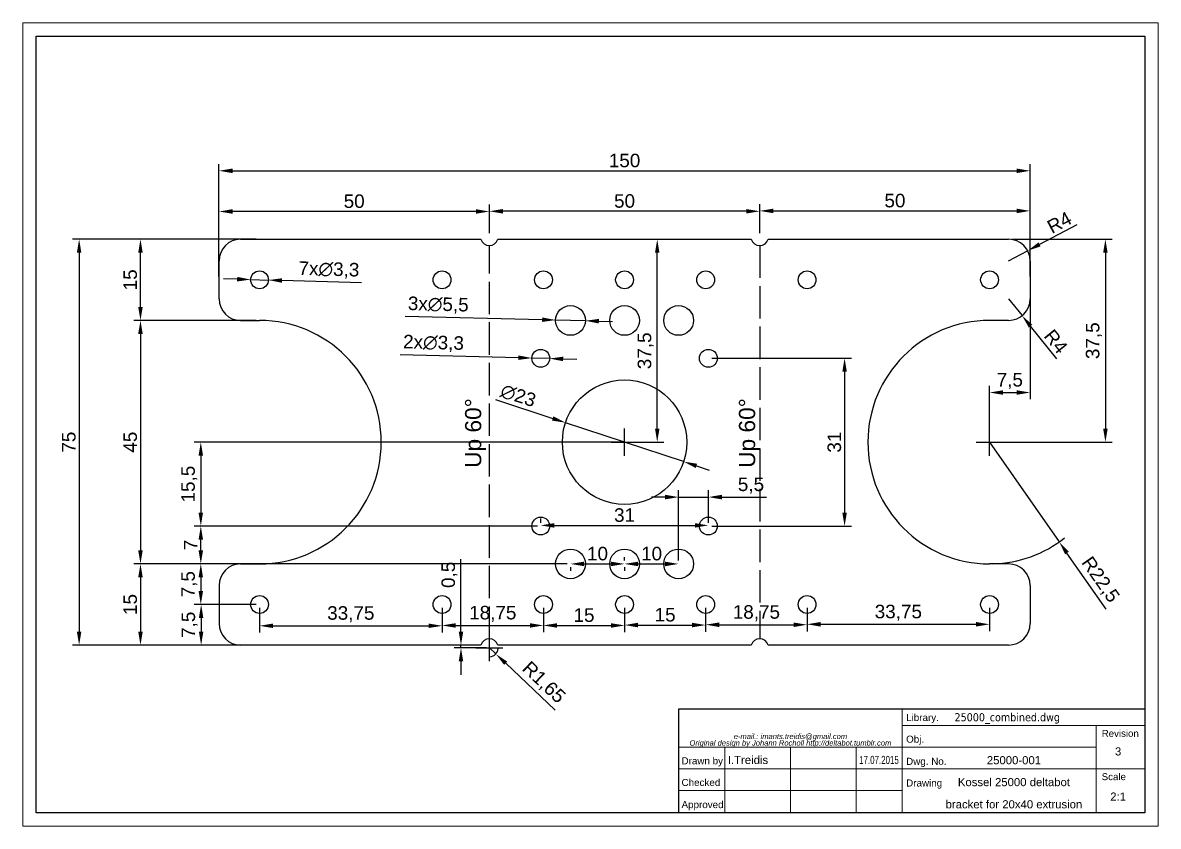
# Model space of a CAD drawing. Header units: millimetres. Extents: x -732 to 1284, y -422 to 234.
# Drawn here: x -732.4 to -522.4, y -422 to -273.5 of the extents above; entities that cross this region are included whole.
import ezdxf
from ezdxf.enums import TextEntityAlignment as Align

# ---------------------------------------------------------------- set-up
doc = ezdxf.new("R2010")
doc.units = ezdxf.units.MM
doc.linetypes.add('ACAD_ISO02W100', pattern=[15, 12, -3])
doc.layers.add('BORDER', color=7, linetype='Continuous')
doc.layers.add('Izmeri', color=1, linetype='Continuous', lineweight=25)
doc.layers.add('Neprintejas', color=2, linetype='Continuous', lineweight=15, plot=False)
doc.styles.add('ARIAL', font='Arial.ttf')
doc.styles.get("Standard").update_dxf_attribs({"font": 'Arial.ttf'})
doc.dimstyles.new('ISO-25', dxfattribs={"dimtxt": 2.5, "dimasz": 2.5, "dimexe": 1.25, "dimexo": 0.625, "dimtad": 1, "dimtxsty": 'Standard', "dimcen": 2.5, "dimadec": 0, "dimazin": 0, "dimtfac": 1, "dimtmove": 0, "dimatfit": 3, "dimfxl": 1, "dimarcsym": 0})

# ---------------------------------------------------------------- blocks, each defined once
blk = doc.blocks.new('A3')
for p, q in [((242.66, 43.4), (415, 43.4)), ((242.66, 5), (242.66, 43.4))]:
    blk.add_line(p, q)
at = {"lineweight": 15}
for p, q in [((325.22, 5), (325.22, 43.4)), ((325.22, 37.2), (415, 37.2)), ((397.01, 5), (397.01, 37.2)), ((242.66, 29.2), (325.22, 29.2)), ((259.66, 5), (259.66, 29.2)), ((283.94, 5), (283.94, 29.2)), ((308.22, 5), (308.22, 29.2)), ((325.22, 29.2), (397.01, 29.2)), ((242.66, 21.2), (325.22, 21.2)), ((325.22, 21.2), (415, 21.2)), ((242.66, 13.2), (325.22, 13.2))]:
    blk.add_line(p, q, dxfattribs=at)
blk.add_lwpolyline([(415, 5), (5, 5), (5, 292), (415, 292)], close=True)
at = {"layer": 'Neprintejas'}
blk.add_lwpolyline([(420, 0), (0, 0), (0, 297), (420, 297)], close=True, dxfattribs=at)
at = {"lineweight": 15, "style": 'ARIAL'}
for s, height, p in [('Library.', 2.6, (326.74, 38.9)), ('Obj.', 2.6, (326.74, 30.9)), ('Revision', 2.56, (399.08, 33.05)), ('Drawn by', 2.6, (243.67, 22.9)), ('Dwg. No.', 2.6, (326.74, 22.7)), ('Checked', 2.6, (243.67, 14.9)), ('Drawing', 2.6, (326.74, 14.7)), ('Scale', 2.56, (399.08, 17.05)), ('Approved', 2.6, (243.67, 6.7))]:
    blk.add_text(s, height=height, dxfattribs=at).set_placement(p)
at = {"lineweight": 15, "insert": (344.64, 39.82), "char_height": 3, "width": 67.5591, "attachment_point": 4, "style": 'ARIAL'}
blk.add_mtext('{\\fTahoma|b0|i0|c0|p34;\\C5;25000_combined.dwg}', dxfattribs=at)
at = {"lineweight": 15, "insert": (283.94, 29.2), "char_height": 5.7595, "width": 82.5534, "attachment_point": 8, "line_spacing_factor": 0.729225, "style": 'ARIAL'}
blk.add_mtext('{\\fArial|b0|i1|c186|p34;\\H0.34707x;e-mail.: imants.treidis@\\fArial|b0|i1|c0|p34;gmail.com\\POriginal design by Johann Rocholl http://deltabot.tumblr.com}', dxfattribs=at)
at = {"layer": 'Izmeri', "color": 5, "lineweight": 15}
for tag, p in [('1', (366.61, 32.52)), ('2', (366.61, 24.42)), ('5', (405.14, 27.67)), ('3', (366.61, 16.32)), ('4', (366.61, 8.12)), ('6', (405.14, 10.97))]:
    blk.add_attdef(tag, text='', height=3, dxfattribs=at).set_placement(p, align=Align.MIDDLE_CENTER)
for tag, p in [('7', (260.79, 24.52)), ('9', (260.79, 16.52)), ('10', (309.35, 16.52)), ('11', (260.79, 8.52)), ('12', (309.35, 8.52))]:
    blk.add_attdef(tag, text='', height=3, dxfattribs=at).set_placement(p, align=Align.MIDDLE_LEFT)
at = {"layer": 'Izmeri', "color": 5, "lineweight": 15, "width": 0.7}
blk.add_attdef('8', text='', height=3, dxfattribs=at).set_placement((309.35, 24.52), align=Align.MIDDLE_LEFT)
blk = doc.blocks.new('*D33')
at = {"layer": 'Defpoints', "color": 0, "transparency": 16777216}
for p in [(-546.06, -300.87), (-696.06, -321.02), (-546.06, -321.02)]:
    blk.add_point(p, dxfattribs=at)
at = {"layer": 'Izmeri', "color": 0, "lineweight": -2, "transparency": 16777216}
for p, q in [((-696.06, -320.4), (-696.06, -299.62)), ((-546.06, -320.4), (-546.06, -299.62)), ((-693.56, -300.87), (-548.56, -300.87))]:
    blk.add_line(p, q, dxfattribs=at)
at = {"layer": 'Izmeri', "color": 0, "transparency": 16777216}
for points in [[(-693.56, -300.45), (-693.56, -301.29), (-696.06, -300.87)], [(-548.56, -300.45), (-548.56, -301.29), (-546.06, -300.87)]]:
    blk.add_solid(points, dxfattribs=at)
at = {"layer": 'Izmeri', "color": 0, "transparency": 16777216, "insert": (-621.06, -298.98), "char_height": 2.5, "attachment_point": 5}
blk.add_mtext('150', dxfattribs=at)
blk = doc.blocks.new('*D34')
at = {"layer": 'Defpoints', "color": 0, "transparency": 16777216}
for p in [(-710.58, -313.52), (-688.56, -313.52), (-688.56, -328.52)]:
    blk.add_point(p, dxfattribs=at)
at = {"layer": 'Izmeri', "color": 0, "lineweight": -2, "transparency": 16777216}
for p, q in [((-689.18, -313.52), (-711.83, -313.52)), ((-710.58, -326.02), (-710.58, -316.02)), ((-689.18, -328.52), (-711.83, -328.52))]:
    blk.add_line(p, q, dxfattribs=at)
at = {"layer": 'Izmeri', "color": 0, "transparency": 16777216}
for points in [[(-711, -316.02), (-710.16, -316.02), (-710.58, -313.52)], [(-711, -326.02), (-710.16, -326.02), (-710.58, -328.52)]]:
    blk.add_solid(points, dxfattribs=at)
at = {"layer": 'Izmeri', "color": 0, "transparency": 16777216, "insert": (-712.47, -321.02), "char_height": 2.5, "attachment_point": 5, "rotation": 90}
blk.add_mtext('15', dxfattribs=at)
blk = doc.blocks.new('*D35')
at = {"layer": 'Defpoints', "color": 0, "transparency": 16777216}
for p in [(-646.06, -308.35), (-646.06, -313.02), (-596.06, -313.02)]:
    blk.add_point(p, dxfattribs=at)
at = {"layer": 'Izmeri', "color": 0, "lineweight": -2, "transparency": 16777216}
for p, q in [((-646.06, -312.4), (-646.06, -307.1)), ((-598.56, -308.35), (-643.56, -308.35)), ((-596.06, -312.4), (-596.06, -307.1))]:
    blk.add_line(p, q, dxfattribs=at)
at = {"layer": 'Izmeri', "color": 0, "transparency": 16777216}
for points in [[(-643.56, -307.94), (-643.56, -308.77), (-646.06, -308.35)], [(-598.56, -307.94), (-598.56, -308.77), (-596.06, -308.35)]]:
    blk.add_solid(points, dxfattribs=at)
at = {"layer": 'Izmeri', "color": 0, "transparency": 16777216, "insert": (-621.06, -306.46), "char_height": 2.5, "attachment_point": 5}
blk.add_mtext('50', dxfattribs=at)
blk = doc.blocks.new('*D36')
at = {"layer": 'Defpoints', "color": 0, "transparency": 16777216}
for p in [(-696.06, -308.39), (-696.06, -313.52), (-646.06, -313.02)]:
    blk.add_point(p, dxfattribs=at)
at = {"layer": 'Izmeri', "color": 0, "lineweight": -2, "transparency": 16777216}
for p, q in [((-696.06, -312.9), (-696.06, -307.14)), ((-648.56, -308.39), (-693.56, -308.39)), ((-646.06, -312.4), (-646.06, -307.14))]:
    blk.add_line(p, q, dxfattribs=at)
at = {"layer": 'Izmeri', "color": 0, "transparency": 16777216}
for points in [[(-693.56, -307.97), (-693.56, -308.81), (-696.06, -308.39)], [(-648.56, -307.97), (-648.56, -308.81), (-646.06, -308.39)]]:
    blk.add_solid(points, dxfattribs=at)
at = {"layer": 'Izmeri', "color": 0, "transparency": 16777216, "insert": (-671.06, -306.5), "char_height": 2.5, "attachment_point": 5}
blk.add_mtext('50', dxfattribs=at)
blk = doc.blocks.new('*D37')
at = {"layer": 'Defpoints', "color": 0, "transparency": 16777216}
for p in [(-546.06, -308.28), (-596.06, -313.02), (-546.06, -313.02)]:
    blk.add_point(p, dxfattribs=at)
at = {"layer": 'Izmeri', "color": 0, "lineweight": -2, "transparency": 16777216}
for p, q in [((-596.06, -312.4), (-596.06, -307.03)), ((-593.56, -308.28), (-548.56, -308.28)), ((-546.06, -312.4), (-546.06, -307.03))]:
    blk.add_line(p, q, dxfattribs=at)
at = {"layer": 'Izmeri', "color": 0, "transparency": 16777216}
for points in [[(-593.56, -307.87), (-593.56, -308.7), (-596.06, -308.28)], [(-548.56, -307.87), (-548.56, -308.7), (-546.06, -308.28)]]:
    blk.add_solid(points, dxfattribs=at)
at = {"layer": 'Izmeri', "color": 0, "transparency": 16777216, "insert": (-571.06, -306.39), "char_height": 2.5, "attachment_point": 5}
blk.add_mtext('50', dxfattribs=at)
blk = doc.blocks.new('*D38')
at = {"layer": 'Defpoints', "color": 0, "transparency": 16777216}
for p in [(-688.56, -381.02), (-654.81, -381.02), (-654.81, -384.96)]:
    blk.add_point(p, dxfattribs=at)
at = {"layer": 'Izmeri', "color": 0, "lineweight": -2, "transparency": 16777216}
for p, q in [((-688.56, -381.65), (-688.56, -386.21)), ((-654.81, -381.65), (-654.81, -386.21)), ((-686.06, -384.96), (-657.31, -384.96))]:
    blk.add_line(p, q, dxfattribs=at)
at = {"layer": 'Izmeri', "color": 0, "transparency": 16777216}
for points in [[(-686.06, -384.54), (-686.06, -385.37), (-688.56, -384.96)], [(-657.31, -384.54), (-657.31, -385.37), (-654.81, -384.96)]]:
    blk.add_solid(points, dxfattribs=at)
at = {"layer": 'Izmeri', "color": 0, "transparency": 16777216, "insert": (-671.68, -382.82), "char_height": 2.5, "attachment_point": 5}
blk.add_mtext('33,75', dxfattribs=at)
blk = doc.blocks.new('*D39')
at = {"layer": 'Defpoints', "color": 0, "transparency": 16777216}
for p in [(-654.81, -381.02), (-636.06, -381.02), (-636.06, -384.89)]:
    blk.add_point(p, dxfattribs=at)
at = {"layer": 'Izmeri', "color": 0, "lineweight": -2, "transparency": 16777216}
for p, q in [((-654.81, -381.65), (-654.81, -386.14)), ((-636.06, -381.65), (-636.06, -386.14)), ((-652.31, -384.89), (-638.56, -384.89))]:
    blk.add_line(p, q, dxfattribs=at)
at = {"layer": 'Izmeri', "color": 0, "transparency": 16777216}
for points in [[(-652.31, -384.48), (-652.31, -385.31), (-654.81, -384.89)], [(-638.56, -384.48), (-638.56, -385.31), (-636.06, -384.89)]]:
    blk.add_solid(points, dxfattribs=at)
at = {"layer": 'Izmeri', "color": 0, "transparency": 16777216, "insert": (-645.43, -382.76), "char_height": 2.5, "attachment_point": 5}
blk.add_mtext('18,75', dxfattribs=at)
blk = doc.blocks.new('*D40')
at = {"layer": 'Defpoints', "color": 0, "transparency": 16777216}
for p in [(-636.06, -381.02), (-621.06, -381.02), (-621.06, -384.89)]:
    blk.add_point(p, dxfattribs=at)
at = {"layer": 'Izmeri', "color": 0, "lineweight": -2, "transparency": 16777216}
for p, q in [((-636.06, -381.65), (-636.06, -386.14)), ((-621.06, -381.65), (-621.06, -386.14)), ((-633.56, -384.89), (-623.56, -384.89))]:
    blk.add_line(p, q, dxfattribs=at)
at = {"layer": 'Izmeri', "color": 0, "transparency": 16777216}
for points in [[(-633.56, -384.48), (-633.56, -385.31), (-636.06, -384.89)], [(-623.56, -384.48), (-623.56, -385.31), (-621.06, -384.89)]]:
    blk.add_solid(points, dxfattribs=at)
at = {"layer": 'Izmeri', "color": 0, "transparency": 16777216, "insert": (-628.56, -383), "char_height": 2.5, "attachment_point": 5}
blk.add_mtext('15', dxfattribs=at)
blk = doc.blocks.new('*D41')
at = {"layer": 'Defpoints', "color": 0, "transparency": 16777216}
for p in [(-621.06, -381.02), (-606.06, -381.02), (-606.06, -384.82)]:
    blk.add_point(p, dxfattribs=at)
at = {"layer": 'Izmeri', "color": 0, "lineweight": -2, "transparency": 16777216}
for p, q in [((-621.06, -381.65), (-621.06, -386.07)), ((-606.06, -381.65), (-606.06, -386.07)), ((-618.56, -384.82), (-608.56, -384.82))]:
    blk.add_line(p, q, dxfattribs=at)
at = {"layer": 'Izmeri', "color": 0, "transparency": 16777216}
for points in [[(-618.56, -384.4), (-618.56, -385.24), (-621.06, -384.82)], [(-608.56, -384.4), (-608.56, -385.24), (-606.06, -384.82)]]:
    blk.add_solid(points, dxfattribs=at)
at = {"layer": 'Izmeri', "color": 0, "transparency": 16777216, "insert": (-613.56, -382.93), "char_height": 2.5, "attachment_point": 5}
blk.add_mtext('15', dxfattribs=at)
blk = doc.blocks.new('*D42')
at = {"layer": 'Defpoints', "color": 0, "transparency": 16777216}
for p in [(-606.06, -381.02), (-587.31, -381.02), (-587.31, -384.76)]:
    blk.add_point(p, dxfattribs=at)
at = {"layer": 'Izmeri', "color": 0, "lineweight": -2, "transparency": 16777216}
for p, q in [((-606.06, -381.65), (-606.06, -386.01)), ((-587.31, -381.65), (-587.31, -386.01)), ((-603.56, -384.76), (-589.81, -384.76))]:
    blk.add_line(p, q, dxfattribs=at)
at = {"layer": 'Izmeri', "color": 0, "transparency": 16777216}
for points in [[(-603.56, -384.34), (-603.56, -385.18), (-606.06, -384.76)], [(-589.81, -384.34), (-589.81, -385.18), (-587.31, -384.76)]]:
    blk.add_solid(points, dxfattribs=at)
at = {"layer": 'Izmeri', "color": 0, "transparency": 16777216, "insert": (-596.68, -382.63), "char_height": 2.5, "attachment_point": 5}
blk.add_mtext('18,75', dxfattribs=at)
blk = doc.blocks.new('*D43')
at = {"layer": 'Defpoints', "color": 0, "transparency": 16777216}
for p in [(-587.31, -381.02), (-553.56, -381.02), (-553.56, -384.68)]:
    blk.add_point(p, dxfattribs=at)
at = {"layer": 'Izmeri', "color": 0, "lineweight": -2, "transparency": 16777216}
for p, q in [((-587.31, -381.65), (-587.31, -385.93)), ((-553.56, -381.65), (-553.56, -385.93)), ((-584.81, -384.68), (-556.06, -384.68))]:
    blk.add_line(p, q, dxfattribs=at)
at = {"layer": 'Izmeri', "color": 0, "transparency": 16777216}
for points in [[(-584.81, -384.26), (-584.81, -385.1), (-587.31, -384.68)], [(-556.06, -384.26), (-556.06, -385.1), (-553.56, -384.68)]]:
    blk.add_solid(points, dxfattribs=at)
at = {"layer": 'Izmeri', "color": 0, "transparency": 16777216, "insert": (-570.43, -382.55), "char_height": 2.5, "attachment_point": 5}
blk.add_mtext('33,75', dxfattribs=at)
blk = doc.blocks.new('*D32')
at = {"layer": 'Defpoints', "color": 0, "transparency": 16777216}
for p in [(-688.56, -313.52), (-721.92, -388.52), (-688.56, -388.52)]:
    blk.add_point(p, dxfattribs=at)
at = {"layer": 'Izmeri', "color": 0, "lineweight": -2, "transparency": 16777216}
for p, q in [((-689.18, -313.52), (-723.17, -313.52)), ((-721.92, -316.02), (-721.92, -386.02)), ((-689.18, -388.52), (-723.17, -388.52))]:
    blk.add_line(p, q, dxfattribs=at)
at = {"layer": 'Izmeri', "color": 0, "transparency": 16777216}
for points in [[(-722.34, -316.02), (-721.51, -316.02), (-721.92, -313.52)], [(-722.34, -386.02), (-721.51, -386.02), (-721.92, -388.52)]]:
    blk.add_solid(points, dxfattribs=at)
at = {"layer": 'Izmeri', "color": 0, "transparency": 16777216, "insert": (-723.82, -351.02), "char_height": 2.5, "attachment_point": 5, "rotation": 90}
blk.add_mtext('75', dxfattribs=at)
blk = doc.blocks.new('*D44')
at = {"layer": 'Defpoints', "color": 0, "transparency": 16777216}
for p in [(-692.06, -373.52), (-710.58, -388.52), (-692.06, -388.52)]:
    blk.add_point(p, dxfattribs=at)
at = {"layer": 'Izmeri', "color": 0, "lineweight": -2, "transparency": 16777216}
for p, q in [((-692.68, -373.52), (-711.83, -373.52)), ((-710.58, -376.02), (-710.58, -386.02)), ((-692.68, -388.52), (-711.83, -388.52))]:
    blk.add_line(p, q, dxfattribs=at)
at = {"layer": 'Izmeri', "color": 0, "transparency": 16777216}
for points in [[(-711, -376.02), (-710.16, -376.02), (-710.58, -373.52)], [(-711, -386.02), (-710.16, -386.02), (-710.58, -388.52)]]:
    blk.add_solid(points, dxfattribs=at)
at = {"layer": 'Izmeri', "color": 0, "transparency": 16777216, "insert": (-712.47, -381.02), "char_height": 2.5, "attachment_point": 5, "rotation": 90}
blk.add_mtext('15', dxfattribs=at)
blk = doc.blocks.new('*D45')
at = {"layer": 'Defpoints', "color": 0, "transparency": 16777216}
for p in [(-690.2, -320.97), (-686.91, -321.07)]:
    blk.add_point(p, dxfattribs=at)
at = {"layer": 'Izmeri', "color": 0, "lineweight": -2, "transparency": 16777216}
for p, q in [((-692.7, -320.9), (-695.2, -320.83)), ((-690.2, -320.97), (-686.91, -321.07)), ((-669.72, -321.58), (-684.41, -321.14))]:
    blk.add_line(p, q, dxfattribs=at)
at = {"layer": 'Izmeri', "color": 0, "transparency": 16777216}
for points in [[(-692.69, -320.48), (-692.72, -321.32), (-690.2, -320.97)], [(-684.4, -320.73), (-684.42, -321.56), (-686.91, -321.07)]]:
    blk.add_solid(points, dxfattribs=at)
at = {"layer": 'Izmeri', "color": 0, "transparency": 16777216, "insert": (-675.73, -319.24), "char_height": 2.5, "attachment_point": 5, "rotation": 358.3085}
blk.add_mtext('7x∅3,3', dxfattribs=at)
blk = doc.blocks.new('*D46')
at = {"layer": 'Defpoints', "color": 0, "transparency": 16777216}
for p in [(-633.8, -328.45), (-628.31, -328.59)]:
    blk.add_point(p, dxfattribs=at)
at = {"layer": 'Izmeri', "color": 0, "lineweight": -2, "transparency": 16777216}
for p, q in [((-661.63, -327.72), (-636.3, -328.38)), ((-628.31, -328.59), (-633.8, -328.45)), ((-625.81, -328.66), (-623.31, -328.73))]:
    blk.add_line(p, q, dxfattribs=at)
at = {"layer": 'Izmeri', "color": 0, "transparency": 16777216}
for points in [[(-636.29, -327.97), (-636.31, -328.8), (-633.8, -328.45)], [(-625.8, -328.24), (-625.82, -329.08), (-628.31, -328.59)]]:
    blk.add_solid(points, dxfattribs=at)
at = {"layer": 'Izmeri', "color": 0, "transparency": 16777216, "insert": (-655.51, -325.72), "char_height": 2.5, "attachment_point": 5, "rotation": 358.4952}
blk.add_mtext('3x∅5,5', dxfattribs=at)
blk = doc.blocks.new('*D47')
at = {"layer": 'Defpoints', "color": 0, "transparency": 16777216}
for p in [(-638.2, -335.48), (-634.91, -335.57)]:
    blk.add_point(p, dxfattribs=at)
at = {"layer": 'Izmeri', "color": 0, "lineweight": -2, "transparency": 16777216}
for p, q in [((-662.57, -334.79), (-640.7, -335.4)), ((-634.91, -335.57), (-638.2, -335.48)), ((-632.41, -335.64), (-629.91, -335.71))]:
    blk.add_line(p, q, dxfattribs=at)
at = {"layer": 'Izmeri', "color": 0, "transparency": 16777216}
for points in [[(-640.69, -334.99), (-640.72, -335.82), (-638.2, -335.48)], [(-632.4, -335.22), (-632.42, -336.06), (-634.91, -335.57)]]:
    blk.add_solid(points, dxfattribs=at)
at = {"layer": 'Izmeri', "color": 0, "transparency": 16777216, "insert": (-656.39, -332.8), "char_height": 2.5, "attachment_point": 5, "rotation": 358.3813}
blk.add_mtext('2x∅3,3', dxfattribs=at)
blk = doc.blocks.new('*D48')
at = {"layer": 'Defpoints', "color": 0, "transparency": 16777216}
for p in [(-631.98, -347.42), (-610.13, -354.62)]:
    blk.add_point(p, dxfattribs=at)
at = {"layer": 'Izmeri', "color": 0, "lineweight": -2, "transparency": 16777216}
for p, q in [((-644.92, -343.15), (-634.35, -346.64)), ((-610.13, -354.62), (-631.98, -347.42)), ((-607.76, -355.41), (-605.39, -356.19))]:
    blk.add_line(p, q, dxfattribs=at)
at = {"layer": 'Izmeri', "color": 0, "transparency": 16777216}
for points in [[(-634.22, -346.24), (-634.48, -347.03), (-631.98, -347.42)], [(-607.63, -355.01), (-607.89, -355.8), (-610.13, -354.62)]]:
    blk.add_solid(points, dxfattribs=at)
at = {"layer": 'Izmeri', "color": 0, "transparency": 16777216, "insert": (-640.73, -342.44), "char_height": 2.5, "attachment_point": 5, "rotation": 341.7543}
blk.add_mtext('∅23', dxfattribs=at)
blk = doc.blocks.new('*D49')
at = {"layer": 'Defpoints', "color": 0, "transparency": 16777216}
for p in [(-553.56, -351.02), (-540.67, -369.47)]:
    blk.add_point(p, dxfattribs=at)
at = {"layer": 'Izmeri', "color": 0, "lineweight": -2, "transparency": 16777216}
for p, q in [((-553.56, -351.02), (-540.67, -369.47)), ((-532.02, -381.86), (-539.24, -371.52))]:
    blk.add_line(p, q, dxfattribs=at)
blk.add_arc((-553.56, -351.02), 22.5, 271.5915, 308.1137, dxfattribs=at)
at = {"layer": 'Izmeri', "color": 0, "transparency": 16777216}
blk.add_solid([(-538.9, -371.28), (-539.58, -371.76), (-540.67, -369.47)], dxfattribs=at)
at = {"layer": 'Izmeri', "color": 0, "transparency": 16777216, "insert": (-533.17, -376.5), "char_height": 2.5, "attachment_point": 5, "rotation": 304.9306}
blk.add_mtext('R22,5', dxfattribs=at)
blk = doc.blocks.new('*D50')
at = {"layer": 'Defpoints', "color": 0, "transparency": 16777216}
for p in [(-550.06, -324.52), (-547.55, -327.64)]:
    blk.add_point(p, dxfattribs=at)
at = {"layer": 'Izmeri', "color": 0, "lineweight": -2, "transparency": 16777216}
for p, q in [((-550.06, -324.52), (-547.55, -327.64)), ((-541.1, -335.64), (-545.98, -329.58))]:
    blk.add_line(p, q, dxfattribs=at)
at = {"layer": 'Izmeri', "color": 0, "transparency": 16777216}
blk.add_solid([(-545.65, -329.32), (-546.3, -329.84), (-547.55, -327.64)], dxfattribs=at)
at = {"layer": 'Izmeri', "color": 0, "transparency": 16777216, "insert": (-541.29, -332.41), "char_height": 2.5, "attachment_point": 5, "rotation": 308.8697}
blk.add_mtext('R4', dxfattribs=at)
blk = doc.blocks.new('*D51')
at = {"layer": 'Defpoints', "color": 0, "transparency": 16777216}
for p in [(-546.52, -315.65), (-550.06, -317.52)]:
    blk.add_point(p, dxfattribs=at)
at = {"layer": 'Izmeri', "color": 0, "lineweight": -2, "transparency": 16777216}
for p, q in [((-537.44, -310.84), (-544.31, -314.48)), ((-550.06, -317.52), (-546.52, -315.65))]:
    blk.add_line(p, q, dxfattribs=at)
at = {"layer": 'Izmeri', "color": 0, "transparency": 16777216}
blk.add_solid([(-544.51, -314.11), (-544.12, -314.85), (-546.52, -315.65)], dxfattribs=at)
at = {"layer": 'Izmeri', "color": 0, "transparency": 16777216, "insert": (-540.65, -310.42), "char_height": 2.5, "attachment_point": 5, "rotation": 27.893}
blk.add_mtext('R4', dxfattribs=at)
blk = doc.blocks.new('*D52')
at = {"layer": 'Defpoints', "color": 0, "transparency": 16777216}
for p in [(-646.06, -389.02), (-644.86, -390.16)]:
    blk.add_point(p, dxfattribs=at)
at = {"layer": 'Izmeri', "color": 0, "lineweight": -2, "transparency": 16777216}
for p, q in [((-646.06, -389.02), (-644.86, -390.16)), ((-633.88, -400.55), (-643.04, -391.87))]:
    blk.add_line(p, q, dxfattribs=at)
blk.add_arc((-646.06, -389.02), 1.65, 273.1684, 355.9368, dxfattribs=at)
at = {"layer": 'Izmeri', "color": 0, "transparency": 16777216}
blk.add_solid([(-642.76, -391.57), (-643.33, -392.18), (-644.86, -390.16)], dxfattribs=at)
at = {"layer": 'Izmeri', "color": 0, "transparency": 16777216, "insert": (-636.09, -395.52), "char_height": 2.5, "attachment_point": 5, "rotation": 316.5743}
blk.add_mtext('R1,65', dxfattribs=at)
blk = doc.blocks.new('*D53')
at = {"layer": 'Defpoints', "color": 0, "transparency": 16777216}
for p in [(-651.31, -388.52), (-647.63, -388.52), (-646.06, -389.02)]:
    blk.add_point(p, dxfattribs=at)
at = {"layer": 'Izmeri', "color": 0, "lineweight": -2, "transparency": 16777216}
for p, q in [((-651.31, -386.02), (-651.31, -372.66)), ((-648.25, -388.52), (-652.56, -388.52)), ((-646.68, -389.02), (-652.56, -389.02)), ((-651.31, -389.02), (-651.31, -388.52)), ((-651.31, -391.52), (-651.31, -394.02))]:
    blk.add_line(p, q, dxfattribs=at)
at = {"layer": 'Izmeri', "color": 0, "transparency": 16777216}
for points in [[(-651.73, -386.02), (-650.89, -386.02), (-651.31, -388.52)], [(-651.73, -391.52), (-650.89, -391.52), (-651.31, -389.02)]]:
    blk.add_solid(points, dxfattribs=at)
at = {"layer": 'Izmeri', "color": 0, "transparency": 16777216, "insert": (-653.44, -375.54), "char_height": 2.5, "attachment_point": 5, "rotation": 90}
blk.add_mtext('0,5', dxfattribs=at)
blk = doc.blocks.new('*D54')
at = {"layer": 'Defpoints', "color": 0, "transparency": 16777216}
for p in [(-550.06, -313.52), (-553.56, -351.02), (-532.14, -351.02)]:
    blk.add_point(p, dxfattribs=at)
at = {"layer": 'Izmeri', "color": 0, "lineweight": -2, "transparency": 16777216}
for p, q in [((-549.43, -313.52), (-530.89, -313.52)), ((-532.14, -316.02), (-532.14, -348.52)), ((-552.93, -351.02), (-530.89, -351.02))]:
    blk.add_line(p, q, dxfattribs=at)
at = {"layer": 'Izmeri', "color": 0, "transparency": 16777216}
for points in [[(-532.55, -316.02), (-531.72, -316.02), (-532.14, -313.52)], [(-532.55, -348.52), (-531.72, -348.52), (-532.14, -351.02)]]:
    blk.add_solid(points, dxfattribs=at)
at = {"layer": 'Izmeri', "color": 0, "transparency": 16777216, "insert": (-534.27, -332.27), "char_height": 2.5, "attachment_point": 5, "rotation": 90}
blk.add_mtext('37,5', dxfattribs=at)
blk = doc.blocks.new('*D55')
at = {"layer": 'Defpoints', "color": 0, "transparency": 16777216}
for p in [(-546.06, -321.02), (-546.06, -341.85), (-553.56, -351.02)]:
    blk.add_point(p, dxfattribs=at)
at = {"layer": 'Izmeri', "color": 0, "lineweight": -2, "transparency": 16777216}
for p, q in [((-546.06, -321.65), (-546.06, -343.1)), ((-553.56, -350.4), (-553.56, -340.6)), ((-551.06, -341.85), (-548.56, -341.85))]:
    blk.add_line(p, q, dxfattribs=at)
at = {"layer": 'Izmeri', "color": 0, "transparency": 16777216}
for points in [[(-551.06, -341.43), (-551.06, -342.26), (-553.56, -341.85)], [(-548.56, -341.43), (-548.56, -342.26), (-546.06, -341.85)]]:
    blk.add_solid(points, dxfattribs=at)
at = {"layer": 'Izmeri', "color": 0, "transparency": 16777216, "insert": (-549.81, -339.72), "char_height": 2.5, "attachment_point": 5}
blk.add_mtext('7,5', dxfattribs=at)
blk = doc.blocks.new('*D56')
at = {"layer": 'Defpoints', "color": 0, "transparency": 16777216}
for p in [(-690.31, -328.52), (-710.58, -373.52), (-690.31, -373.52)]:
    blk.add_point(p, dxfattribs=at)
at = {"layer": 'Izmeri', "color": 0, "lineweight": -2, "transparency": 16777216}
for p, q in [((-690.93, -328.52), (-711.83, -328.52)), ((-710.58, -331.02), (-710.58, -371.02)), ((-690.93, -373.52), (-711.83, -373.52))]:
    blk.add_line(p, q, dxfattribs=at)
at = {"layer": 'Izmeri', "color": 0, "transparency": 16777216}
for points in [[(-711, -331.02), (-710.16, -331.02), (-710.58, -328.52)], [(-711, -371.02), (-710.16, -371.02), (-710.58, -373.52)]]:
    blk.add_solid(points, dxfattribs=at)
at = {"layer": 'Izmeri', "color": 0, "transparency": 16777216, "insert": (-712.47, -351.02), "char_height": 2.5, "attachment_point": 5, "rotation": 90}
blk.add_mtext('45', dxfattribs=at)
blk = doc.blocks.new('*D57')
at = {"layer": 'Defpoints', "color": 0, "transparency": 16777216}
for p in [(-631.06, -373.52), (-621.06, -373.52), (-621.06, -373.52)]:
    blk.add_point(p, dxfattribs=at)
at = {"layer": 'Izmeri', "color": 0, "lineweight": -2, "transparency": 16777216}
for p, q in [((-628.56, -373.52), (-623.56, -373.52)), ((-621.06, -372.9), (-621.06, -372.27)), ((-631.06, -374.15), (-631.06, -374.77))]:
    blk.add_line(p, q, dxfattribs=at)
at = {"layer": 'Izmeri', "color": 0, "transparency": 16777216}
for points in [[(-628.56, -373.11), (-628.56, -373.94), (-631.06, -373.52)], [(-623.56, -373.11), (-623.56, -373.94), (-621.06, -373.52)]]:
    blk.add_solid(points, dxfattribs=at)
at = {"layer": 'Izmeri', "color": 0, "transparency": 16777216, "insert": (-626.06, -371.63), "char_height": 2.5, "attachment_point": 5}
blk.add_mtext('10', dxfattribs=at)
blk = doc.blocks.new('*D58')
at = {"layer": 'Defpoints', "color": 0, "transparency": 16777216}
for p in [(-621.06, -373.52), (-611.06, -373.52), (-611.06, -373.52)]:
    blk.add_point(p, dxfattribs=at)
at = {"layer": 'Izmeri', "color": 0, "lineweight": -2, "transparency": 16777216}
for p, q in [((-618.56, -373.52), (-613.56, -373.52)), ((-611.06, -372.9), (-611.06, -372.27)), ((-621.06, -374.15), (-621.06, -374.77))]:
    blk.add_line(p, q, dxfattribs=at)
at = {"layer": 'Izmeri', "color": 0, "transparency": 16777216}
for points in [[(-618.56, -373.11), (-618.56, -373.94), (-621.06, -373.52)], [(-613.56, -373.11), (-613.56, -373.94), (-611.06, -373.52)]]:
    blk.add_solid(points, dxfattribs=at)
at = {"layer": 'Izmeri', "color": 0, "transparency": 16777216, "insert": (-616.06, -371.63), "char_height": 2.5, "attachment_point": 5}
blk.add_mtext('10', dxfattribs=at)
blk = doc.blocks.new('*D59')
at = {"layer": 'Defpoints', "color": 0, "transparency": 16777216}
for p in [(-636.56, -366.52), (-605.56, -366.4), (-605.56, -366.52)]:
    blk.add_point(p, dxfattribs=at)
at = {"layer": 'Izmeri', "color": 0, "lineweight": -2, "transparency": 16777216}
for p, q in [((-636.56, -365.9), (-636.56, -365.15)), ((-605.56, -365.9), (-605.56, -365.15)), ((-634.06, -366.4), (-608.06, -366.4))]:
    blk.add_line(p, q, dxfattribs=at)
at = {"layer": 'Izmeri', "color": 0, "transparency": 16777216}
for points in [[(-634.06, -365.99), (-634.06, -366.82), (-636.56, -366.4)], [(-608.06, -365.99), (-608.06, -366.82), (-605.56, -366.4)]]:
    blk.add_solid(points, dxfattribs=at)
at = {"layer": 'Izmeri', "color": 0, "transparency": 16777216, "insert": (-621.06, -364.51), "char_height": 2.5, "attachment_point": 5}
blk.add_mtext('31', dxfattribs=at)
blk = doc.blocks.new('*D60')
at = {"layer": 'Defpoints', "color": 0, "transparency": 16777216}
for p in [(-621.06, -313.52), (-615.02, -313.52), (-621.06, -351.02)]:
    blk.add_point(p, dxfattribs=at)
at = {"layer": 'Izmeri', "color": 0, "lineweight": -2, "transparency": 16777216}
for p, q in [((-620.43, -313.52), (-613.77, -313.52)), ((-615.02, -348.52), (-615.02, -316.02)), ((-620.43, -351.02), (-613.77, -351.02))]:
    blk.add_line(p, q, dxfattribs=at)
at = {"layer": 'Izmeri', "color": 0, "transparency": 16777216}
for points in [[(-615.43, -316.02), (-614.6, -316.02), (-615.02, -313.52)], [(-615.43, -348.52), (-614.6, -348.52), (-615.02, -351.02)]]:
    blk.add_solid(points, dxfattribs=at)
at = {"layer": 'Izmeri', "color": 0, "transparency": 16777216, "insert": (-617.15, -334.14), "char_height": 2.5, "attachment_point": 5, "rotation": 90}
blk.add_mtext('37,5', dxfattribs=at)
blk = doc.blocks.new('*D61')
at = {"layer": 'Defpoints', "color": 0, "transparency": 16777216}
for p in [(-605.56, -361.17), (-605.56, -366.52), (-611.06, -373.52)]:
    blk.add_point(p, dxfattribs=at)
at = {"layer": 'Izmeri', "color": 0, "lineweight": -2, "transparency": 16777216}
for p, q in [((-613.56, -361.17), (-616.06, -361.17)), ((-611.06, -372.9), (-611.06, -359.92)), ((-611.06, -361.17), (-605.56, -361.17)), ((-605.56, -365.9), (-605.56, -359.92)), ((-603.06, -361.17), (-594.8, -361.17))]:
    blk.add_line(p, q, dxfattribs=at)
at = {"layer": 'Izmeri', "color": 0, "transparency": 16777216}
for points in [[(-613.56, -360.75), (-613.56, -361.59), (-611.06, -361.17)], [(-603.06, -360.75), (-603.06, -361.59), (-605.56, -361.17)]]:
    blk.add_solid(points, dxfattribs=at)
at = {"layer": 'Izmeri', "color": 0, "transparency": 16777216, "insert": (-597.68, -359.04), "char_height": 2.5, "attachment_point": 5}
blk.add_mtext('5,5', dxfattribs=at)
blk = doc.blocks.new('*D62')
at = {"layer": 'Defpoints', "color": 0, "transparency": 16777216}
for p in [(-605.56, -335.52), (-605.56, -366.52), (-580.37, -366.52)]:
    blk.add_point(p, dxfattribs=at)
at = {"layer": 'Izmeri', "color": 0, "lineweight": -2, "transparency": 16777216}
for p, q in [((-604.93, -335.52), (-579.12, -335.52)), ((-580.37, -338.02), (-580.37, -364.02)), ((-604.93, -366.52), (-579.12, -366.52))]:
    blk.add_line(p, q, dxfattribs=at)
at = {"layer": 'Izmeri', "color": 0, "transparency": 16777216}
for points in [[(-580.79, -338.02), (-579.95, -338.02), (-580.37, -335.52)], [(-580.79, -364.02), (-579.95, -364.02), (-580.37, -366.52)]]:
    blk.add_solid(points, dxfattribs=at)
at = {"layer": 'Izmeri', "color": 0, "transparency": 16777216, "insert": (-582.26, -351.02), "char_height": 2.5, "attachment_point": 5, "rotation": 90}
blk.add_mtext('31', dxfattribs=at)
blk = doc.blocks.new('*D63')
at = {"layer": 'Defpoints', "color": 0, "transparency": 16777216}
for p in [(-688.56, -381.02), (-699.36, -388.52), (-688.56, -388.52)]:
    blk.add_point(p, dxfattribs=at)
at = {"layer": 'Izmeri', "color": 0, "lineweight": -2, "transparency": 16777216}
for p, q in [((-689.18, -381.02), (-700.61, -381.02)), ((-699.36, -383.52), (-699.36, -386.02)), ((-689.18, -388.52), (-700.61, -388.52))]:
    blk.add_line(p, q, dxfattribs=at)
at = {"layer": 'Izmeri', "color": 0, "transparency": 16777216}
for points in [[(-699.78, -383.52), (-698.95, -383.52), (-699.36, -381.02)], [(-699.78, -386.02), (-698.95, -386.02), (-699.36, -388.52)]]:
    blk.add_solid(points, dxfattribs=at)
at = {"layer": 'Izmeri', "color": 0, "transparency": 16777216, "insert": (-701.5, -384.77), "char_height": 2.5, "attachment_point": 5, "rotation": 90}
blk.add_mtext('7,5', dxfattribs=at)
blk = doc.blocks.new('*D64')
at = {"layer": 'Defpoints', "color": 0, "transparency": 16777216}
for p in [(-631.06, -373.52), (-699.42, -381.02), (-688.56, -381.02)]:
    blk.add_point(p, dxfattribs=at)
at = {"layer": 'Izmeri', "color": 0, "lineweight": -2, "transparency": 16777216}
for p, q in [((-631.68, -373.52), (-700.67, -373.52)), ((-699.42, -376.02), (-699.42, -378.52)), ((-689.18, -381.02), (-700.67, -381.02))]:
    blk.add_line(p, q, dxfattribs=at)
at = {"layer": 'Izmeri', "color": 0, "transparency": 16777216}
for points in [[(-699.84, -376.02), (-699.01, -376.02), (-699.42, -373.52)], [(-699.84, -378.52), (-699.01, -378.52), (-699.42, -381.02)]]:
    blk.add_solid(points, dxfattribs=at)
at = {"layer": 'Izmeri', "color": 0, "transparency": 16777216, "insert": (-701.55, -377.27), "char_height": 2.5, "attachment_point": 5, "rotation": 90}
blk.add_mtext('7,5', dxfattribs=at)
blk = doc.blocks.new('*D65')
at = {"layer": 'Defpoints', "color": 0, "transparency": 16777216}
for p in [(-699.42, -366.52), (-636.56, -366.52), (-631.06, -373.52)]:
    blk.add_point(p, dxfattribs=at)
at = {"layer": 'Izmeri', "color": 0, "lineweight": -2, "transparency": 16777216}
for p, q in [((-637.18, -366.52), (-700.67, -366.52)), ((-699.42, -371.02), (-699.42, -369.02)), ((-631.68, -373.52), (-700.67, -373.52))]:
    blk.add_line(p, q, dxfattribs=at)
at = {"layer": 'Izmeri', "color": 0, "transparency": 16777216}
for points in [[(-699.84, -369.02), (-699.01, -369.02), (-699.42, -366.52)], [(-699.84, -371.02), (-699.01, -371.02), (-699.42, -373.52)]]:
    blk.add_solid(points, dxfattribs=at)
at = {"layer": 'Izmeri', "color": 0, "transparency": 16777216, "insert": (-701.3, -370.02), "char_height": 2.5, "attachment_point": 5, "rotation": 90}
blk.add_mtext('7', dxfattribs=at)
blk = doc.blocks.new('*D66')
at = {"layer": 'Defpoints', "color": 0, "transparency": 16777216}
for p in [(-621.06, -351.02), (-699.42, -366.52), (-636.56, -366.52)]:
    blk.add_point(p, dxfattribs=at)
at = {"layer": 'Izmeri', "color": 0, "lineweight": -2, "transparency": 16777216}
for p, q in [((-621.68, -351.02), (-700.67, -351.02)), ((-699.42, -353.52), (-699.42, -364.02)), ((-637.18, -366.52), (-700.67, -366.52))]:
    blk.add_line(p, q, dxfattribs=at)
at = {"layer": 'Izmeri', "color": 0, "transparency": 16777216}
for points in [[(-699.84, -353.52), (-699.01, -353.52), (-699.42, -351.02)], [(-699.84, -364.02), (-699.01, -364.02), (-699.42, -366.52)]]:
    blk.add_solid(points, dxfattribs=at)
at = {"layer": 'Izmeri', "color": 0, "transparency": 16777216, "insert": (-701.55, -358.77), "char_height": 2.5, "attachment_point": 5, "rotation": 90}
blk.add_mtext('15,5', dxfattribs=at)

msp = doc.modelspace()

# ---------------------------------------------------------------- linework, layer by layer
at = {"layer": 'BORDER'}
for p, q in [((-692.056, -313.522), (-647.628, -313.522)), ((-644.483, -313.522), (-597.628, -313.522)), ((-594.483, -313.522), (-550.056, -313.522)), ((-696.056, -324.522), (-696.056, -317.522)), ((-546.056, -317.522), (-546.056, -324.522)), ((-692.056, -328.522), (-688.556, -328.522)), ((-550.056, -328.522), (-553.556, -328.522)), ((-692.056, -373.522), (-688.556, -373.522)), ((-550.056, -373.522), (-553.556, -373.522)), ((-696.056, -377.522), (-696.056, -384.522)), ((-546.056, -377.522), (-546.056, -384.522)), ((-647.628, -388.522), (-692.056, -388.522)), ((-597.628, -388.522), (-644.483, -388.522)), ((-550.056, -388.522), (-594.483, -388.522))]:
    msp.add_line(p, q, dxfattribs=at)
at = {"layer": 'BORDER', "linetype": 'ACAD_ISO02W100', "ltscale": 0.5}
for p, q in [((-646.056, -387.372), (-646.056, -314.672)), ((-596.056, -314.672), (-596.056, -387.372))]:
    msp.add_line(p, q, dxfattribs=at)
at = {"layer": 'BORDER'}
for centre, radius in [((-688.556, -321.022), 1.65), ((-654.806, -321.022), 1.65), ((-636.056, -321.022), 1.65), ((-621.056, -321.022), 1.65), ((-606.056, -321.022), 1.65), ((-587.306, -321.022), 1.65), ((-553.556, -321.022), 1.65), ((-631.056, -328.522), 2.75), ((-621.056, -328.522), 2.75), ((-611.056, -328.522), 2.75), ((-636.556, -335.522), 1.65), ((-605.556, -335.522), 1.65), ((-621.056, -351.022), 11.5), ((-636.556, -366.522), 1.65), ((-605.556, -366.522), 1.65), ((-631.056, -373.522), 2.75), ((-621.056, -373.522), 2.75), ((-611.056, -373.522), 2.75), ((-688.556, -381.022), 1.65), ((-654.806, -381.022), 1.65), ((-636.056, -381.022), 1.65), ((-621.056, -381.022), 1.65), ((-606.056, -381.022), 1.65), ((-587.306, -381.022), 1.65), ((-553.556, -381.022), 1.65)]:
    msp.add_circle(centre, radius, dxfattribs=at)
for centre, radius, start, end in [((-692.056, -317.522), 4, 90, 180), ((-646.056, -313.022), 1.65, 197.6397, 342.3603), ((-596.056, -313.022), 1.65, 197.6397, 342.3603), ((-550.056, -317.522), 4, 0, 90), ((-692.056, -324.522), 4, 180, 270), ((-550.056, -324.522), 4, 270, 0), ((-688.556, -351.022), 22.5, 270, 90), ((-553.556, -351.022), 22.5, 90, 270), ((-692.056, -377.522), 4, 90, 180), ((-550.056, -377.522), 4, 0, 90), ((-692.056, -384.522), 4, 180, 270), ((-550.056, -384.522), 4, 270, 0), ((-646.056, -389.022), 1.65, 17.6397, 162.3603), ((-596.056, -389.022), 1.65, 17.6397, 162.3603)]:
    msp.add_arc(centre, radius, start, end, dxfattribs=at)
at = {"layer": 'Izmeri'}
for p, q in [((-621.056, -353.522), (-621.056, -348.522)), ((-553.556, -353.522), (-553.556, -348.522)), ((-623.556, -351.022), (-618.556, -351.022)), ((-556.056, -351.022), (-551.056, -351.022)), ((-646.056, -391.522), (-646.056, -386.522)), ((-648.556, -389.022), (-643.556, -389.022))]:
    msp.add_line(p, q, dxfattribs=at)

# ---------------------------------------------------------------- block references
at = {"xscale": 0.5, "yscale": 0.5, "zscale": 0.5}
msp.add_blockref('A3', (-732.357, -422.006), dxfattribs=at).add_auto_attribs({'2': '25000-001', '3': 'Kossel 25000 deltabot', '4': 'bracket for 20x40 extrusion', '5': '3', '6': '2:1', '7': 'I.Treidis', '8': '17.07.2015'})

# ---------------------------------------------------------------- texts
at = {"layer": 'Izmeri'}
for p in [(-647.557, -355.762), (-596.908, -355.762)]:
    msp.add_text('Up 60%%D', height=3, rotation=90, dxfattribs=at).set_placement(p)

# ---------------------------------------------------------------- dimensions: what is measured, and where the dimension line sits
for base, p1, p2, picture, middle in [((-546.056, -300.869), (-696.056, -321.022), (-546.056, -321.022), '*D33', (-621.056, -298.977)), ((-646.056, -308.353), (-596.056, -313.022), (-646.056, -313.022), '*D35', (-621.056, -306.461)), ((-546.056, -341.846), (-553.556, -351.022), (-546.056, -321.022), '*D55', (-549.806, -339.716)), ((-605.556, -361.17), (-611.056, -373.522), (-605.556, -366.522), '*D61', (-597.679, -359.039)), ((-605.556, -366.403), (-636.556, -366.522), (-605.556, -366.522), '*D59', (-621.056, -364.511)), ((-621.056, -373.522), (-631.056, -373.522), (-621.056, -373.522), '*D57', (-626.056, -371.63)), ((-611.056, -373.522), (-621.056, -373.522), (-611.056, -373.522), '*D58', (-616.056, -371.63)), ((-654.806, -384.956), (-688.556, -381.022), (-654.806, -381.022), '*D38', (-671.681, -382.825)), ((-636.056, -384.893), (-654.806, -381.022), (-636.056, -381.022), '*D39', (-645.431, -382.763)), ((-621.056, -384.893), (-636.056, -381.022), (-621.056, -381.022), '*D40', (-628.556, -383.001)), ((-606.056, -384.82), (-621.056, -381.022), (-606.056, -381.022), '*D41', (-613.556, -382.928)), ((-587.306, -384.76), (-606.056, -381.022), (-587.306, -381.022), '*D42', (-596.681, -382.629)), ((-553.556, -384.681), (-587.306, -381.022), (-553.556, -381.022), '*D43', (-570.431, -382.55))]:
    dim = msp.add_linear_dim(base=base, p1=p1, p2=p2, dimstyle='ISO-25', dxfattribs=at)
    dim.commit()
    dim.dimension.update_dxf_attribs({"geometry": picture, "text_midpoint": middle})
for base, p1, p2, picture, middle in [((-696.056, -308.391), (-646.056, -313.022), (-696.056, -313.522), '*D36', (-671.056, -308.391)), ((-546.056, -308.284), (-596.056, -313.022), (-546.056, -313.022), '*D37', (-571.056, -308.284))]:
    dim = msp.add_linear_dim(base=base, p1=p1, p2=p2, dimstyle='ISO-25', dxfattribs=at)
    dim.commit()
    dim.dimension.update_dxf_attribs({"geometry": picture, "text_midpoint": middle, "dimtype": 160})
for center, mpoint, picture, middle in [((-550.056, -317.522), (-546.52, -315.651), '*D51', (-540.647, -310.421)), ((-550.056, -324.522), (-547.545, -327.636), '*D50', (-541.293, -332.406)), ((-553.556, -351.022), (-540.672, -369.469), '*D49', (-533.166, -376.495)), ((-646.056, -389.022), (-644.857, -390.156), '*D52', (-636.087, -395.523))]:
    dim = msp.add_radius_dim(center=center, mpoint=mpoint, dimstyle='ISO-25', dxfattribs=at)
    dim.commit()
    dim.dimension.update_dxf_attribs({"geometry": picture, "text_midpoint": middle})
for base, p1, p2, picture, middle in [((-721.924, -388.522), (-688.556, -313.522), (-688.556, -388.522), '*D32', (-723.816, -351.022)), ((-532.136, -351.022), (-550.056, -313.522), (-553.556, -351.022), '*D54', (-534.267, -332.272)), ((-580.369, -366.522), (-605.556, -335.522), (-605.556, -366.522), '*D62', (-582.261, -351.022)), ((-699.424, -366.522), (-621.056, -351.022), (-636.556, -366.522), '*D66', (-701.554, -358.772)), ((-699.424, -366.522), (-631.056, -373.522), (-636.556, -366.522), '*D65', (-701.299, -370.022)), ((-710.579, -388.522), (-692.056, -373.522), (-692.056, -388.522), '*D44', (-712.471, -381.022)), ((-699.424, -381.022), (-631.056, -373.522), (-688.556, -381.022), '*D64', (-701.554, -377.272)), ((-699.365, -388.522), (-688.556, -381.022), (-688.556, -388.522), '*D63', (-701.496, -384.772))]:
    dim = msp.add_linear_dim(base=base, p1=p1, p2=p2, angle=90, dimstyle='ISO-25', dxfattribs=at)
    dim.commit()
    dim.dimension.update_dxf_attribs({"geometry": picture, "text_midpoint": middle})
for base, p1, p2, picture, middle in [((-710.579, -313.522), (-688.556, -328.522), (-688.556, -313.522), '*D34', (-710.579, -321.022)), ((-615.017, -313.522), (-621.056, -351.022), (-621.056, -313.522), '*D60', (-615.017, -334.144)), ((-710.579, -373.522), (-690.306, -328.522), (-690.306, -373.522), '*D56', (-710.579, -351.022)), ((-651.31, -388.522), (-646.056, -389.022), (-647.628, -388.522), '*D53', (-651.31, -375.539))]:
    dim = msp.add_linear_dim(base=base, p1=p1, p2=p2, angle=90, dimstyle='ISO-25', dxfattribs=at)
    dim.commit()
    dim.dimension.update_dxf_attribs({"geometry": picture, "text_midpoint": middle, "dimtype": 160})
for p1, p2, text, picture, middle in [((-690.205, -320.973), (-686.906, -321.071), '7x<>', '*D45', (-675.797, -321.399)), ((-628.306, -328.594), (-633.805, -328.45), '3x<>', '*D46', (-655.568, -327.878)), ((-634.906, -335.569), (-638.205, -335.475), '2x<>', '*D47', (-656.453, -334.96))]:
    dim = msp.add_diameter_dim_2p(p1=p1, p2=p2, text=text, dimstyle='ISO-25', dxfattribs=at)
    dim.commit()
    dim.dimension.update_dxf_attribs({"geometry": picture, "text_midpoint": middle, "dimtype": 163})
dim = msp.add_diameter_dim_2p(p1=(-610.134, -354.623), p2=(-631.977, -347.421), dimstyle='ISO-25', dxfattribs=at)
dim.commit()
dim.dimension.update_dxf_attribs({"geometry": '*D48', "text_midpoint": (-641.35, -344.331), "dimtype": 163})

doc.saveas('drawing.dxf')
